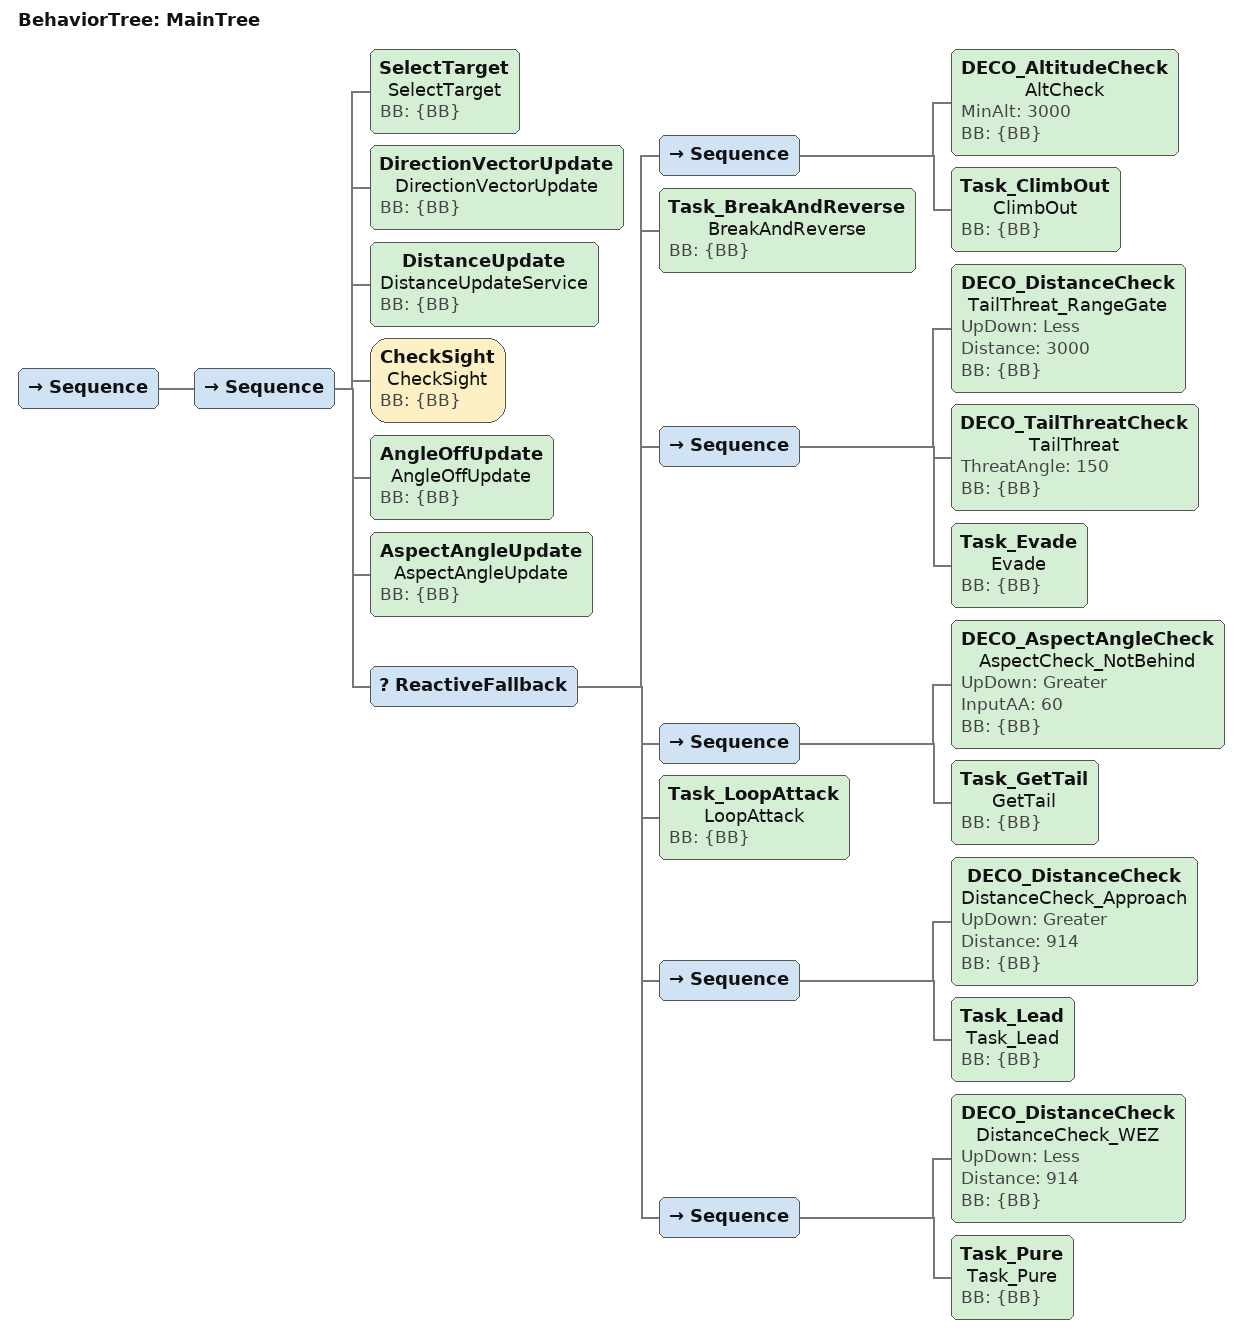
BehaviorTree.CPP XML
<root main_tree_to_execute = "MainTree">

  <BehaviorTree ID="MainTree">
    <Sequence>

      <!-- 인지 단계: 타겟 선정 및 기하 정보 업데이트 -->
      <Sequence>
        <SelectTarget name="SelectTarget" BB="{BB}"/>
        <DirectionVectorUpdate name="DirectionVectorUpdate" BB="{BB}"/>
        <DistanceUpdate name="DistanceUpdateService" BB="{BB}"/>
        <CheckSight name="CheckSight" BB="{BB}"/>
        <AngleOffUpdate name="AngleOffUpdate" BB="{BB}"/>
        <AspectAngleUpdate name="AspectAngleUpdate" BB="{BB}"/>

        <ReactiveFallback>

          <!-- 0. 최저 고도: 3000m 미만 즉시 상승 -->
          <Sequence>
            <DECO_AltitudeCheck name="AltCheck" MinAlt="3000" BB="{BB}"/>
            <Task_ClimbOut name="ClimbOut" BB="{BB}"/>
          </Sequence>

          <!-- 1. 근접 후방 위협(ATA>140°, 900m 이내, 거의 완전히 물렸을 때만) → 브레이크 턴 후 역전 공격 -->
          <Task_BreakAndReverse name="BreakAndReverse" BB="{BB}"/>

          <Sequence>
            <DECO_DistanceCheck name="TailThreat_RangeGate" UpDown="Less" Distance="3000" BB="{BB}"/>
            <DECO_TailThreatCheck name="TailThreat" ThreatAngle="150" BB="{BB}"/>
            <Task_Evade name="Evade" BB="{BB}"/>
          </Sequence>

          <Sequence>
            <DECO_AspectAngleCheck name="AspectCheck_NotBehind" UpDown="Greater" InputAA="60" BB="{BB}"/>
            <Task_GetTail name="GetTail" BB="{BB}"/>
          </Sequence>

          <Task_LoopAttack name="LoopAttack" BB="{BB}"/>

          <!-- 5. 접근(>914m): 수평 Lead Pursuit -->
          <Sequence>
            <DECO_DistanceCheck name="DistanceCheck_Approach" UpDown="Greater" Distance="914" BB="{BB}"/>
            <Task_Lead name="Task_Lead" BB="{BB}"/>
          </Sequence>

          <!-- 6. WEZ(≤914m) + 이미 상대 후방(AA≤60°): 수평 Pure Pursuit (사격) -->
          <Sequence>
            <DECO_DistanceCheck name="DistanceCheck_WEZ" UpDown="Less" Distance="914" BB="{BB}"/>
            <Task_Pure name="Task_Pure" BB="{BB}"/>
          </Sequence>

        </ReactiveFallback>

      </Sequence>

    </Sequence>
  </BehaviorTree>

</root>
